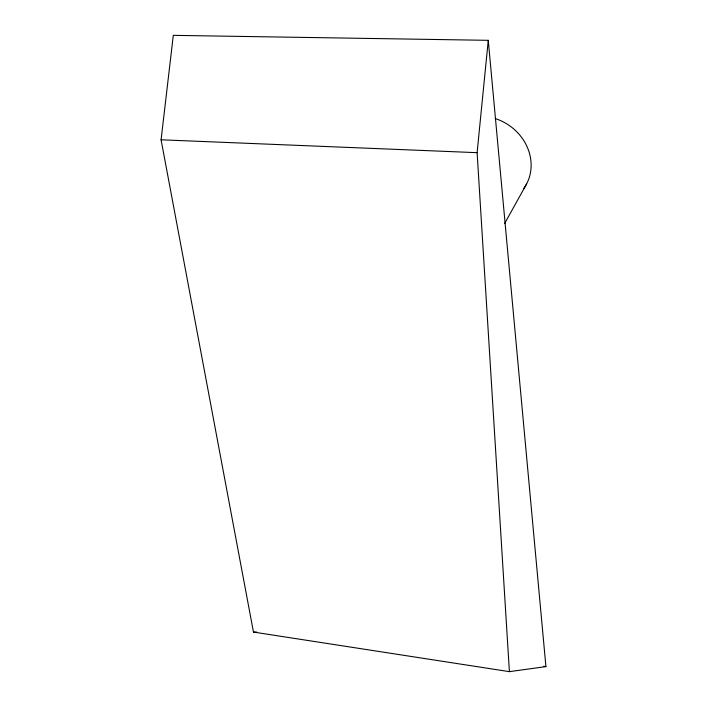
<?xml version="1.0" encoding="UTF-8"?>
<svg xmlns="http://www.w3.org/2000/svg" width="707" height="707" viewBox="0 0 707 707"><rect width="100%" height="100%" fill="white"/><g stroke="black" fill="none" stroke-linecap="round" stroke-linejoin="round"><path stroke-width="1.06" d="M509.402 671.65L477.11 152.677L488.263 40.326L173.303 35.35L161.081 139.8L253.468 632.067L509.402 671.65L545.919 666.613L488.263 40.326M504.604 223.598L526.468 184.174M253.468 632.067L256.774 632.067M161.081 139.8L477.11 152.677M543.745 666.277L545.919 666.613M495.209 118.564A47.952 43.039 33.9 0 1 523.772 188.513"/></g></svg>
